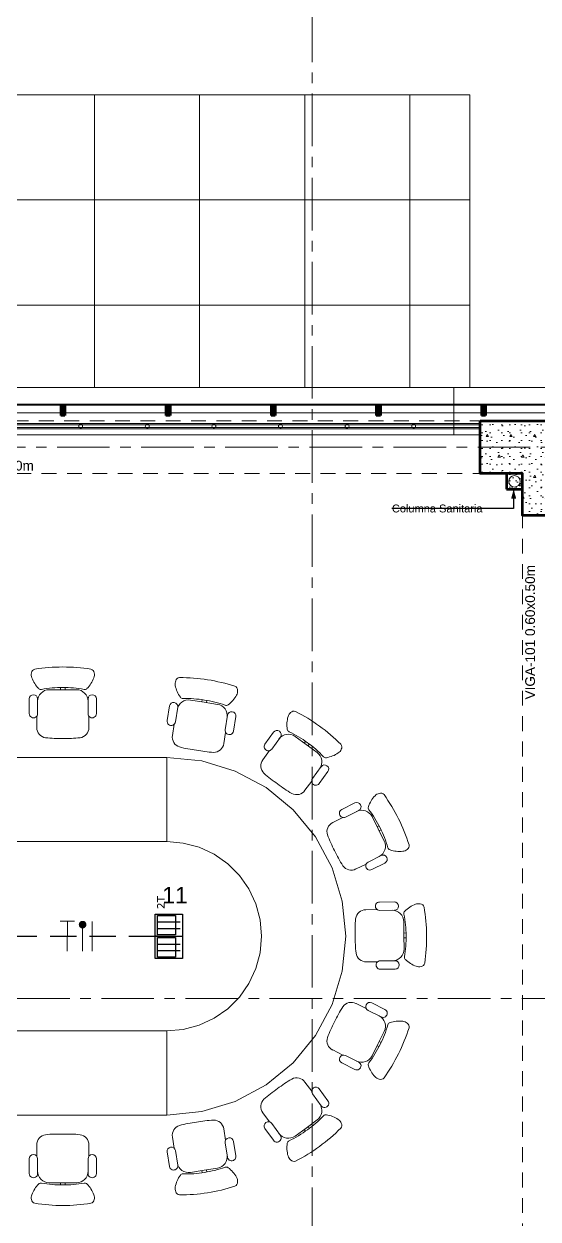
# Model space of a CAD drawing. Header units: inches. Extents: x -19 to 5698, y -728 to 92.
# Drawn here: x 388.33 to 393.22, y 32.31 to 43.67 of the extents above; entities that cross this region are included whole.
import ezdxf

# ---------------------------------------------------------------- set-up
doc = ezdxf.new("R2010")
doc.units = ezdxf.units.IN
doc.header["$MEASUREMENT"] = 0
doc.set_wipeout_variables(frame=1)
for name, pattern in [('HIDDEN', [0.375, 0.25, -0.125]), ('Hidden Line', [0.195611, 0.141111, -0.0545]), ('Punto & Raya', [0.65, 0.5, -0.075, 0, -0.075]), ('RAYITAS', [0.375, 0.25, -0.125]), ('Wipeout_Contour', [1, 0, -1])]:
    doc.linetypes.add(name, pattern=pattern)
doc.layers.get('0').update_dxf_attribs({"color": 61})
for name, color, linetype, lineweight in [('00 conduct tomacorr', 120, 'HIDDEN', 30), ('00 IE LUZ EMERGENCIA', 253, 'Continuous', 0), ('T-TECHO-E', 150, 'Continuous', 20), ('TOMACORRIENTE', 22, 'RAYITAS', 9)]:
    doc.layers.add(name, color=color, linetype=linetype, lineweight=lineweight)
for name, color, linetype in [('02 _ ARQ _ ALB _ Ejes Generales', 251, 'Continuous'), ('02 _ ARQ _ ALB _ Mobiliario', 7, 'Continuous'), ('02 _ ARQ _ ZON _ Espacio.3D', 7, 'Continuous'), ('08 _ STR _ EXT _ 06 Columnas', 7, 'Continuous'), ('08 _ STR _ EXT _ 07 Losa Aligerada', 7, 'Continuous'), ('08 _ STR _ EXT _ 08 Placas Inclinadas', 7, 'Continuous'), ('08 _ STR _ EXT _ 09 Vigas', 251, 'Continuous'), ('Acabado - Muros', 7, 'Continuous'), ('Dibujo 2D - General', 7, 'Continuous'), ('Estructura - Carga', 7, 'Continuous'), ('Interior - Escaleras & Barandillas', 7, 'Continuous'), ('Marcador - Secciones', 7, 'Continuous'), ('MEP - HVAC', 7, 'Continuous'), ('Notas - Etiquetas', 7, 'Continuous')]:
    doc.layers.add(name, color=color, linetype=linetype)
doc.styles.add('Annotative', font='arial.ttf')
doc.styles.add('Estilo_Generado_4', font='swisse.ttf')
doc.dimstyles.new('Estilo_Generado__8', dxfattribs={"dimtxt": 0.18, "dimasz": 0.0912, "dimexe": 0.18, "dimexo": 0.0625, "dimgap": 0, "dimtad": 0, "dimtih": 1, "dimtoh": 1, "dimdec": 4, "dimzin": 0, "dimdsep": 46, "dimcen": 0.09, "dimadec": 0, "dimazin": 0, "dimtfac": 1, "dimtdec": 4, "dimtmove": 0, "dimatfit": 3, "dimldrblk": 'ARROWHEAD_5', "dimfxl": 1, "dimtolj": 1, "dimtzin": 0, "dimarcsym": 0})

# ---------------------------------------------------------------- blocks, each defined once
blk = doc.blocks.new('ARROWHEAD_5')
at = {"linetype": 'Continuous', "lineweight": 0}
blk.add_hatch(color=0, dxfattribs=at).paths.add_polyline_path([(-1, 0.2679), (0, 0), (-1, -0.2679)])
at = {"color": 0, "linetype": 'Continuous', "lineweight": 0}
blk.add_line((0, 0), (-1, 0), dxfattribs=at)
blk = doc.blocks.new('CAJA POP UP 6 MODULOS')
at = {"layer": '00 conduct tomacorr', "linetype": 'Continuous'}
for p, q in [((-0.095, -0.165), (-0.095, -0.0151)), ((-0.052, -0.165), (-0.052, -0.0151)), ((0.052, -0.165), (0.052, -0.0151)), ((0.095, -0.165), (0.095, -0.0151)), ((0, -0.165), (0, -0.18))]:
    blk.add_line(p, q, dxfattribs=at)
for points in [[(-0.147, 0), (0.147, 0), (0.147, -0.18), (-0.147, -0.18)], [(0, 0), (0.147, 0), (0.147, -0.18), (0, -0.18)]]:
    blk.add_lwpolyline(points, close=True, dxfattribs=at)
for points in [[(-0.138, -0.045), (-0.009, -0.045), (-0.009, -0.165), (-0.138, -0.165), (-0.138, -0.045)], [(0.009, -0.045), (0.138, -0.045), (0.138, -0.165), (0.009, -0.165), (0.009, -0.045)]]:
    blk.add_lwpolyline(points, dxfattribs=at)
at = {"color": 1, "insert": (-0.1807, -0.168), "char_height": 0.05, "attachment_point": 1, "rotation": 180}
blk.add_mtext_dynamic_manual_height_columns('{\\fVerdana|b0|i0|c0|p34;2T}', width=0.000481, gutter_width=0.1561, heights=[0], dxfattribs=at)
blk = doc.blocks.new('a')
at = {"layer": 'TOMACORRIENTE', "ltscale": 0.05}
h = blk.add_hatch(color=4, dxfattribs=at)
edge = h.paths.add_edge_path()
edge.add_arc((0, 0.0752), 0.0211, 0, 360)
at = {"layer": 'TOMACORRIENTE', "color": 4}
for p, q in [((-0.1455, 0.0963), (-0.0515, 0.0963)), ((-0.0985, 0.0963), (-0.0985, -0.0966)), ((0, 0.0963), (0, -0.0963)), ((0.0623, -0.0963), (0.0623, 0.0963))]:
    blk.add_line(p, q, dxfattribs=at)
blk.add_circle((0, 0.0752), 0.0211, dxfattribs=at)
blk = doc.blocks.new('CABLE 3FACE')
at = {"layer": 'T-TECHO-E', "rotation": 59.94170052614085}
blk.add_blockref('a', (0, 0), dxfattribs=at)

msp = doc.modelspace()

# ---------------------------------------------------------------- hatches: boundary and pattern name
at = {"layer": 'Estructura - Carga', "linetype": 'Continuous', "lineweight": 13}
h = msp.add_hatch(dxfattribs=at)
h.set_pattern_fill('HORMIGÓN_ARMADO_0002', color=251, style=0, pattern_type=2)
h.set_pattern_definition([(0, (370.00008, 2e-08), (0, 0.3117692), [0.03, -0.15]), (0, (370.09008, 0.1559), (0, 0.3117692), [0.03, -0.15]), (60, (370.00008, 2e-08), (-0.27, 0.1558846), [0.03, -0.15]), (60, (370.18008, 2e-08), (-0.27, 0.1558846), [0.03, -0.15]), (120, (370.03008, 2e-08), (0.27, 0.1558846), [0.03, -0.15]), (120, (370.21008, 2e-08), (0.27, 0.1558846), [0.03, -0.15]), (0, (370.000076, 0.03), (0, 0.06), [0, -0.06, 0, -0.09]), (45, (370.030076, 0.03), (-0.04242641, 0.04242641), [0, -0.045, 0, -0.075])])
h.paths.add_polyline_path([(392.9201, 39.25), (393.0701, 39.25), (393.0701, 39.4), (392.9201, 39.4)])

# ---------------------------------------------------------------- linework, layer by layer
at = {"layer": '02 _ ARQ _ ALB _ Ejes Generales', "color": 251, "linetype": 'Punto & Raya', "lineweight": 13, "true_color": 0x636466}
msp.add_line((375.8455, 39.65), (424.5701, 39.65), dxfattribs=at)
at = {"layer": '02 _ ARQ _ ALB _ Mobiliario', "color": 175, "linetype": 'Continuous', "lineweight": 13}
for p, q in [((388.5699, 37.3438), (388.7003, 37.3438)), ((388.6777, 37.3438), (388.678, 37.3643)), ((388.8307, 37.3438), (388.7003, 37.3438)), ((388.723, 37.3438), (388.7226, 37.3643)), ((388.381, 37.1165), (388.381, 37.2567)), ((388.4608, 37.1165), (388.4608, 37.2569)), ((388.9398, 37.1165), (388.9398, 37.2569)), ((389.0197, 37.1165), (389.0197, 37.2567)), ((389.6922, 37.0507), (389.7142, 37.1891)), ((389.7711, 37.0382), (389.7931, 37.1769)), ((389.9144, 37.2456), (390.0432, 37.2252)), ((390.0208, 37.2288), (390.0244, 37.2489)), ((390.172, 37.2048), (390.0432, 37.2252)), ((390.0656, 37.2217), (390.0684, 37.242)), ((388.4532, 36.985), (388.4526, 37.0922)), ((388.9475, 36.985), (388.948, 37.0922)), ((390.2442, 36.9633), (390.2662, 37.1019)), ((390.3231, 36.9508), (390.345, 37.0892)), ((389.743, 36.9095), (389.7592, 37.0155)), ((390.2312, 36.8322), (390.2485, 36.938)), ((390.6219, 36.8269), (390.7043, 36.9403)), ((390.6866, 36.78), (390.769, 36.8936)), ((390.9084, 36.8998), (391.0139, 36.8233)), ((390.9956, 36.8366), (391.0079, 36.8529)), ((391.0322, 36.81), (391.044, 36.8268)), ((391.6406, 36.1375), (391.6989, 36.0208)), ((391.6888, 36.0411), (391.7073, 36.0499)), ((391.7571, 35.9042), (391.6989, 36.0208)), ((391.709, 36.0006), (391.7272, 36.0101)), ((391.4883, 35.6394), (391.5845, 35.6868)), ((391.6026, 35.705), (391.7282, 35.7677)), ((391.6382, 35.6336), (391.7636, 35.6962)), ((391.5819, 35.2512), (391.6891, 35.253)), ((391.7126, 35.3249), (391.8528, 35.3265)), ((391.7135, 35.2451), (391.8539, 35.2467)), ((391.942, 35.1385), (391.9435, 35.0082)), ((391.9432, 35.0308), (391.9637, 35.0307)), ((391.945, 34.8778), (391.9435, 35.0082)), ((391.9438, 34.9855), (391.9642, 34.9862)), ((391.5875, 34.757), (391.6947, 34.7576)), ((391.719, 34.7661), (391.8593, 34.7677)), ((391.7199, 34.6863), (391.86, 34.6879)), ((391.4883, 34.3606), (391.5845, 34.3132)), ((391.6382, 34.3664), (391.7636, 34.3038)), ((391.6026, 34.295), (391.7282, 34.2323)), ((391.7571, 34.0958), (391.6989, 33.9792)), ((391.6406, 33.8625), (391.6989, 33.9792)), ((391.709, 33.9994), (391.7272, 33.9899)), ((391.6888, 33.9589), (391.7073, 33.9501)), ((390.6866, 33.22), (390.769, 33.1064)), ((391.0322, 33.19), (391.044, 33.1732)), ((389.743, 33.0905), (389.7592, 32.9845)), ((390.2312, 33.1678), (390.2485, 33.062)), ((390.6219, 33.1731), (390.7043, 33.0597)), ((390.9084, 33.1002), (391.0139, 33.1767)), ((390.9956, 33.1634), (391.0079, 33.1471)), ((388.4532, 33.015), (388.4526, 32.9078)), ((388.9475, 33.015), (388.948, 32.9078)), ((389.7711, 32.9618), (389.7931, 32.8231)), ((390.2442, 33.0367), (390.2662, 32.8981)), ((390.3231, 33.0492), (390.345, 32.9108)), ((388.381, 32.8835), (388.381, 32.7433)), ((388.4608, 32.8835), (388.4608, 32.7431)), ((388.9398, 32.8835), (388.9398, 32.7431)), ((389.0197, 32.8835), (389.0197, 32.7433)), ((389.6922, 32.9493), (389.7142, 32.8109)), ((389.9144, 32.7544), (390.0432, 32.7748)), ((390.0208, 32.7712), (390.0244, 32.7511)), ((390.172, 32.7952), (390.0432, 32.7748)), ((390.0656, 32.7783), (390.0684, 32.758)), ((388.5699, 32.6562), (388.7003, 32.6562)), ((388.6777, 32.6562), (388.678, 32.6357)), ((388.8307, 32.6562), (388.7003, 32.6562)), ((388.723, 32.6562), (388.7226, 32.6357))]:
    msp.add_line(p, q, dxfattribs=at)
for centre, major_axis, start_param, end_param in [((388.4745, 37.4847), (0, 0.0744), 1.3161986, 1.9423146), ((388.4442, 37.4984), (0, 0.0419), 0.2425793, 1.4498661), ((388.6999, 35.8466), (0, 1.7134), 6.2829563, 6.4393985), ((388.7007, 35.8466), (0, 1.7134), 6.1269721, 6.2834143), ((388.9564, 37.4984), (0, 0.0419), 4.8333192, 6.040606), ((388.9261, 37.4847), (0, 0.0744), 4.3408707, 4.9669867), ((388.6752, 37.5583), (0, 0.2887), 1.9265728, 2.3510511), ((388.7254, 37.5583), (0, 0.2887), 3.9321342, 4.3566125), ((389.8422, 37.3997), (0.0116, 0.0735), 1.3161986, 1.9423146), ((389.8145, 37.4179), (0.0066, 0.0414), 0.2425793, 1.4498661), ((389.8086, 35.7465), (0.268, 1.6923), 6.2829563, 6.4393985), ((389.8094, 35.7464), (0.268, 1.6923), 6.1269721, 6.2834143), ((388.4209, 37.2567), (0, 0.04), 4.712389, 7.8539816), ((388.5699, 37.2343), (0, 0.1095), 0, 1.5707963), ((388.4913, 37.3749), (0, 0.0287), 2.3325995, 3.3804736), ((388.6944, 36.2427), (0, 1.1218), 6.2779246, 6.4596826), ((388.7062, 36.2427), (0, 1.1218), 6.106688, 6.288446), ((388.8307, 37.2343), (0, 0.1095), 4.712389, 6.2831853), ((388.9093, 37.3749), (0, 0.0287), 2.9027117, 3.9505858), ((388.9798, 37.2567), (0, 0.04), 4.712389, 7.8539816), ((390.052, 37.441), (0.0452, 0.2852), 1.9265728, 2.3510511), ((390.1015, 37.4331), (0.0452, 0.2852), 3.9321342, 4.3566125), ((390.3203, 37.3378), (0.0066, 0.0414), 4.8333192, 6.040606), ((390.2883, 37.3291), (0.0116, 0.0735), 4.3408707, 4.9669867), ((389.7536, 37.1829), (0.0063, 0.0396), 4.712389, 7.8539816), ((389.8973, 37.1375), (0.0171, 0.1081), 0, 1.5707963), ((389.8417, 37.2887), (0.0045, 0.0283), 2.3325995, 3.3804736), ((389.8652, 36.1386), (0.1755, 1.108), 6.2779246, 6.4596826), ((389.8768, 36.1368), (0.1755, 1.108), 6.106688, 6.288446), ((390.1548, 37.0967), (0.0171, 0.1081), 4.712389, 6.2831853), ((390.2545, 37.2233), (0.0045, 0.0283), 2.9027117, 3.9505858), ((388.4209, 37.1165), (0, 0.04), 1.5707963, 4.712389), ((388.9798, 37.1165), (0, 0.04), 1.5707963, 4.712389), ((389.7317, 37.0445), (0.0063, 0.0396), 1.5707963, 4.712389), ((390.3056, 37.0955), (0.0063, 0.0396), 4.712389, 7.8539816), ((391.1195, 37.0116), (0.1696, 0.2337), 1.9265728, 2.3510511), ((390.9139, 37.0699), (0.0437, 0.0602), 1.3161986, 1.9423146), ((390.8974, 37.0988), (0.0246, 0.0339), 0.2425793, 1.4498661), ((390.1343, 35.6117), (1.0062, 1.3868), 6.2829563, 6.4393985), ((388.5498, 36.9829), (0, 0.097), 1.5493641, 3.0070565), ((388.8508, 36.9829), (0, 0.097), 3.2761288, 4.7338212), ((390.2837, 36.957), (0.0063, 0.0396), 1.5707963, 4.712389), ((390.7366, 36.9169), (0.0235, 0.0324), 4.712389, 7.8539816), ((390.863, 36.9712), (0.0168, 0.0232), 2.3325995, 3.3804736), ((390.3625, 35.9355), (0.6588, 0.908), 6.2779246, 6.4596826), ((390.135, 35.6112), (1.0062, 1.3868), 6.1269721, 6.2834143), ((388.6596, 38.0968), (0, 1.2162), 3.0401832, 3.1751824), ((388.741, 38.0968), (0, 1.2162), 3.1080029, 3.2430021), ((389.8381, 36.8923), (0.0152, 0.0958), 1.5493641, 3.0070565), ((390.6543, 36.8034), (0.0235, 0.0324), 1.5707963, 4.712389), ((390.8441, 36.8112), (0.0643, 0.0886), 0, 1.5707963), ((391.3119, 36.798), (0.0246, 0.0339), 4.8333192, 6.040606), ((390.1208, 37.9753), (0.1903, 1.2013), 3.0401832, 3.1751824), ((391.7228, 36.319), (0.0375, 0.0187), 0.2425793, 1.4498661), ((391.4961, 36.2319), (0.0358, 0.0179), 4.712389, 7.8539816), ((391.8795, 36.1391), (0.2583, 0.129), 1.9265728, 2.3510511), ((391.7241, 36.2858), (0.0665, 0.0332), 1.3161986, 1.9423146), ((390.3592, 35.3523), (1.5329, 0.7654), 6.2829563, 6.4393985), ((391.5427, 36.0886), (0.098, 0.0489), 0, 1.5707963), ((391.6334, 36.2217), (0.0256, 0.0128), 2.3325995, 3.3804736), ((390.7112, 35.5342), (1.0036, 0.5012), 6.2779246, 6.4596826), ((390.7164, 35.5237), (1.0036, 0.5012), 6.106688, 6.288446), ((390.3596, 35.3516), (1.5329, 0.7654), 6.1269721, 6.2834143), ((391.6592, 35.8553), (0.098, 0.0489), 4.712389, 6.2831853), ((391.8201, 35.8478), (0.0256, 0.0128), 2.9027117, 3.9505858), ((391.902, 36.0942), (0.2583, 0.129), 3.9321342, 4.3566125), ((391.9258, 35.8817), (0.0665, 0.0332), 4.3408707, 4.9669867), ((391.9516, 35.8608), (0.0375, 0.0187), 4.8333192, 6.040606), ((391.6204, 35.6693), (0.0358, 0.0179), 1.5707963, 4.712389), ((391.7458, 35.7319), (0.0358, 0.0179), 4.712389, 7.8539816), ((391.5809, 35.1546), (0.097, 0.0011), 1.5493641, 3.0070565), ((391.7131, 35.285), (0.04, 0.0005), 1.5707963, 4.712389), ((391.8325, 35.1373), (0.1095, 0.0012), 0, 1.5707963), ((391.8532, 35.2866), (0.04, 0.0005), 4.712389, 7.8539816), ((391.9723, 35.2175), (0.0287, 0.0003), 2.3325995, 3.3804736), ((392.1577, 35.0357), (0.2887, 0.0033), 1.9265728, 2.3510511), ((392.0818, 35.2356), (0.0744, 0.0008), 1.3161986, 1.9423146), ((392.0952, 35.266), (0.0419, 0.0005), 0.2425793, 1.4498661), ((390.4464, 34.9916), (1.7132, 0.0194), 6.2829563, 6.4393985), ((392.696, 35.0574), (1.2161, 0.0138), 3.0401832, 3.1751824), ((390.8425, 35.0016), (1.1217, 0.0127), 6.2779246, 6.4596826), ((392.6969, 34.976), (1.2161, 0.0138), 3.1080029, 3.2430021), ((390.8426, 34.9898), (1.1217, 0.0127), 6.106688, 6.288446), ((390.4464, 34.9908), (1.7132, 0.0194), 6.1269721, 6.2834143), ((391.5843, 34.8536), (0.097, 0.0011), 3.2761288, 4.7338212), ((391.8355, 34.8766), (0.1095, 0.0012), 4.712389, 6.2831853), ((391.977, 34.7996), (0.0287, 0.0003), 2.9027117, 3.9505858), ((392.1582, 34.9855), (0.2887, 0.0033), 3.9321342, 4.3566125), ((391.7194, 34.7262), (0.04, 0.0005), 1.5707963, 4.712389), ((391.8596, 34.7278), (0.04, 0.0005), 4.712389, 7.8539816), ((392.087, 34.784), (0.0744, 0.0008), 4.3408707, 4.9669867), ((392.101, 34.7539), (0.0419, 0.0005), 4.8333192, 6.040606), ((391.6204, 34.3307), (-0.0358, 0.0179), 4.712389, 7.8539816), ((391.6592, 34.1447), (-0.098, 0.0489), 3.1415927, 4.712389), ((391.7458, 34.2681), (-0.0358, 0.0179), 1.5707963, 4.712389), ((390.7164, 34.4763), (-1.0036, 0.5012), 3.136332, 3.31809), ((391.8201, 34.1522), (-0.0256, 0.0128), 5.4741922, 6.5220663), ((391.902, 33.9058), (-0.2583, 0.129), 5.0681655, 5.4926438), ((390.3596, 34.6484), (-1.5329, 0.7654), 3.1413636, 3.2978059), ((391.9258, 34.1183), (-0.0665, 0.0332), 4.4577912, 5.0839072), ((391.9516, 34.1392), (-0.0375, 0.0187), 3.384172, 4.5914587), ((390.7112, 34.4658), (-1.0036, 0.5012), 2.9650953, 3.1468533), ((390.3592, 34.6477), (-1.5329, 0.7654), 2.9853794, 3.1418217), ((391.4961, 33.7681), (-0.0358, 0.0179), 1.5707963, 4.712389), ((391.5427, 33.9114), (-0.098, 0.0489), 1.5707963, 3.1415927), ((391.6334, 33.7783), (-0.0256, 0.0128), 6.0443043, 7.0921785), ((391.8795, 33.8609), (-0.2583, 0.129), 0.7905416, 1.2150199), ((391.7241, 33.7142), (-0.0665, 0.0332), 1.1992781, 1.8253941), ((391.7228, 33.681), (-0.0375, 0.0187), 1.6917266, 2.8990133), ((389.8381, 33.1077), (-0.0152, 0.0958), 0.1345361, 1.5922286), ((390.1208, 32.0247), (-0.1903, 1.2013), 6.2495955, 6.3845948), ((390.6543, 33.1966), (-0.0235, 0.0324), 4.712389, 7.8539816), ((391.3119, 33.202), (-0.0246, 0.0339), 3.384172, 4.5914587), ((388.5498, 33.0171), (0, 0.097), 0.1345361, 1.5922286), ((388.6596, 31.9032), (0, 1.2162), 6.2495955, 6.3845948), ((388.741, 31.9032), (0, 1.2162), 6.1817758, 6.3167751), ((388.8508, 33.0171), (0, 0.097), 4.6909567, 6.1486492), ((390.2837, 33.043), (-0.0063, 0.0396), 4.712389, 7.8539816), ((390.7366, 33.0831), (-0.0235, 0.0324), 1.5707963, 4.712389), ((390.8441, 33.1888), (-0.0643, 0.0886), 1.5707963, 3.1415927), ((390.3625, 34.0645), (-0.6588, 0.908), 2.9650953, 3.1468533), ((390.135, 34.3888), (-1.0062, 1.3868), 3.1413636, 3.2978059), ((389.7317, 32.9555), (-0.0063, 0.0396), 4.712389, 7.8539816), ((391.1195, 32.9884), (-0.1696, 0.2337), 0.7905416, 1.2150199), ((390.863, 33.0288), (-0.0168, 0.0232), 6.0443043, 7.0921785), ((390.1343, 34.3883), (-1.0062, 1.3868), 2.9853794, 3.1418217), ((388.4209, 32.8835), (0, 0.04), 4.712389, 7.8539816), ((388.9798, 32.8835), (0, 0.04), 4.712389, 7.8539816), ((389.8973, 32.8625), (-0.0171, 0.1081), 1.5707963, 3.1415927), ((390.1548, 32.9033), (-0.0171, 0.1081), 3.1415927, 4.712389), ((390.3056, 32.9045), (-0.0063, 0.0396), 1.5707963, 4.712389), ((390.9139, 32.9301), (-0.0437, 0.0602), 1.1992781, 1.8253941), ((390.8974, 32.9012), (-0.0246, 0.0339), 1.6917266, 2.8990133), ((388.4209, 32.7433), (0, 0.04), 1.5707963, 4.712389), ((388.5699, 32.7657), (0, 0.1095), 1.5707963, 3.1415927), ((388.8307, 32.7657), (0, 0.1095), 3.1415927, 4.712389), ((388.9798, 32.7433), (0, 0.04), 1.5707963, 4.712389), ((389.7536, 32.8171), (-0.0063, 0.0396), 1.5707963, 4.712389), ((390.052, 32.559), (-0.0452, 0.2852), 0.7905416, 1.2150199), ((389.8417, 32.7113), (-0.0045, 0.0283), 6.0443043, 7.0921785), ((389.8652, 33.8614), (-0.1755, 1.108), 2.9650953, 3.1468533), ((389.8768, 33.8632), (-0.1755, 1.108), 3.136332, 3.31809), ((390.2545, 32.7767), (-0.0045, 0.0283), 5.4741922, 6.5220663), ((390.1015, 32.5669), (-0.0452, 0.2852), 5.0681655, 5.4926438), ((388.6752, 32.4417), (0, 0.2887), 0.7905416, 1.2150199), ((388.4913, 32.6251), (0, 0.0287), 6.0443043, 7.0921785), ((388.6944, 33.7573), (0, 1.1218), 2.9650953, 3.1468533), ((388.7062, 33.7573), (0, 1.1218), 3.136332, 3.31809), ((388.9093, 32.6251), (0, 0.0287), 5.4741922, 6.5220663), ((388.7254, 32.4417), (0, 0.2887), 5.0681655, 5.4926438), ((389.8422, 32.6003), (-0.0116, 0.0735), 1.1992781, 1.8253941), ((389.8094, 34.2536), (-0.268, 1.6923), 3.1413636, 3.2978059), ((390.3203, 32.6622), (-0.0066, 0.0414), 3.384172, 4.5914587), ((390.2883, 32.6709), (-0.0116, 0.0735), 4.4577912, 5.0839072), ((388.4745, 32.5153), (0, 0.0744), 1.1992781, 1.8253941), ((388.9261, 32.5153), (0, 0.0744), 4.4577912, 5.0839072), ((389.8145, 32.5821), (-0.0066, 0.0414), 1.6917266, 2.8990133), ((389.8086, 34.2535), (-0.268, 1.6923), 2.9853794, 3.1418217), ((388.4442, 32.5016), (0, 0.0419), 1.6917266, 2.8990133), ((388.6999, 34.1534), (0, 1.7134), 2.9853794, 3.1418217), ((388.7007, 34.1534), (0, 1.7134), 3.1413636, 3.2978059), ((388.9564, 32.5016), (0, 0.0419), 3.384172, 4.5914587)]:
    msp.add_ellipse(centre, major_axis=major_axis, ratio=0.9968577, start_param=start_param, end_param=end_param, dxfattribs=at)
at = {"layer": '02 _ ARQ _ ZON _ Espacio.3D', "color": 254, "linetype": 'Continuous', "lineweight": 0, "flags": 128}
msp.add_lwpolyline([(393.5201, 39), (393.0701, 39), (393.0701, 39.4), (392.6701, 39.4), (392.6701, 39.7678), (386.97, 39.7678), (386.97, 39.4), (386.5701, 39.4), (386.57, 39), (386.07, 39), (386.07, 39.9), (381.2701, 39.9), (381.2701, 39.4), (379.57, 39.4), (379.5701, 37.7), (379.22, 37.7), (379.2201, 33.67), (378.3701, 33.67), (378.3701, 29.7)], dxfattribs=at)
at = {"layer": '08 _ STR _ EXT _ 09 Vigas', "color": 251, "linetype": 'Hidden Line', "lineweight": 13, "true_color": 0x636466}
for p in [(386.5701, 39.4), (393.0701, 30.2)]:
    msp.add_line(p, (393.0701, 39.4), dxfattribs=at)
at = {"layer": 'Estructura - Carga', "color": 7, "linetype": 'Continuous', "lineweight": 80, "flags": 128}
msp.add_lwpolyline([(392.9201, 39.25), (393.0701, 39.25), (393.0701, 39.4), (392.9201, 39.4)], close=True, dxfattribs=at)
at = {"layer": 'MEP - HVAC', "color": 7, "linetype": 'Continuous', "lineweight": 13, "flags": 128}
msp.add_lwpolyline([(392.9951, 39.379, 1), (392.9951, 39.271, 1)], format="xyb", close=True, dxfattribs=at)

# ---------------------------------------------------------------- block references
at = {"layer": '00 conduct tomacorr', "xscale": 1.47256122672843, "yscale": 1.47256122672843, "zscale": 1.47256122672843, "rotation": 299.7894777823319}
msp.add_blockref('CABLE 3FACE', (388.8877, 34.9997, 0), dxfattribs=at)

# ---------------------------------------------------------------- texts
at = {"layer": 'Notas - Etiquetas', "color": 171, "linetype": 'Continuous', "lineweight": 13, "insert": (387.1465, 39.4267), "char_height": 0.0925, "attachment_point": 7, "style": 'Estilo_Generado_4'}
msp.add_mtext('\\A1;{\\pql;\\fSwis721 Ex BT|b0|i0|c0|p34;VIGA-101\\fSwis721 Ex BT|b0|i0|c0|p34; \\fSwis721 Ex BT|b0|i0|c0|p34;0.60\\fSwis721 Ex BT|b0|i0|c0|p34;x\\fSwis721 Ex BT|b0|i0|c0|p34;0.50\\fSwis721 Ex BT|b0|i0|c0|p34;m}', dxfattribs=at)
at = {"layer": 'Notas - Etiquetas', "color": 5, "linetype": 'Continuous', "lineweight": 35, "insert": (391.8298, 39.0664), "char_height": 0.075, "attachment_point": 4, "style": 'Estilo_Generado_4'}
msp.add_mtext('\\A1;{\\pql;\\fSwis721 Ex BT|b0|i0|c0|p34;Columna Sanitaria}', dxfattribs=at)
at = {"layer": 'Notas - Etiquetas', "color": 171, "linetype": 'Continuous', "lineweight": 13, "insert": (393.0976, 37.251), "char_height": 0.0925, "attachment_point": 1, "rotation": 90, "style": 'Estilo_Generado_4'}
msp.add_mtext('\\A1;{\\pql;\\fSwis721 Ex BT|b0|i0|c0|p34;VIGA-101\\fSwis721 Ex BT|b0|i0|c0|p34; \\fSwis721 Ex BT|b0|i0|c0|p34;0.60\\fSwis721 Ex BT|b0|i0|c0|p34;x\\fSwis721 Ex BT|b0|i0|c0|p34;0.50\\fSwis721 Ex BT|b0|i0|c0|p34;m}', dxfattribs=at)

# ---------------------------------------------------------------- leaders
at = {"layer": 'Notas - Etiquetas', "color": 144, "linetype": 'Continuous', "lineweight": 13, "annotation_type": 0, "has_hookline": 1, "hookline_direction": 1, "text_width": 1.0171}
msp.add_leader([(392.9876, 39.25), (392.9876, 39.0664), (391.8298, 39.0664)], dimstyle='Estilo_Generado__8', dxfattribs=at)

# ---------------------------------------------------------------- next in the draw order: wipeouts: each hides what was drawn before it
at = {"color": 254, "linetype": 'Wipeout_Contour', "lineweight": 0, "ltscale": 12945.288208}
msp.add_wipeout([(387.0702, 43), (392.5702, 43), (392.5702, 39.9), (387.0702, 39.9)], dxfattribs=at).dxf.layer = 'Dibujo 2D - General'

# ---------------------------------------------------------------- next in the draw order: hatches: boundary and pattern name
at = {"layer": 'Dibujo 2D - General', "linetype": 'Continuous', "lineweight": 13}
h = msp.add_hatch(dxfattribs=at)
h.set_pattern_fill('CEMENTO_PULIDO_Y_BRUÑADO_FA', color=251, style=0, pattern_type=2)
h.set_pattern_definition([(0, (370.0001, 2e-08), (0, 1), []), (90, (370.0001, 2e-08), (-1, 0), [])])
h.paths.add_polyline_path([(387.0702, 43), (392.5702, 43), (392.5702, 39.9), (387.0702, 39.9)])

# ---------------------------------------------------------------- next in the draw order: linework, layer by layer
at = {"layer": '08 _ STR _ EXT _ 07 Losa Aligerada', "color": 7, "linetype": 'Continuous', "lineweight": 18, "flags": 128}
msp.add_lwpolyline([(393.5701, 39.9), (392.5702, 39.9), (392.5702, 43), (387.0702, 43), (387.0702, 39.9), (386.07, 39.9), (386.07, 40.8), (381.1201, 40.8), (381.1201, 40.95), (378.0201, 40.95), (378.0201, 37.85), (379.0701, 37.85), (379.0701, 33.82), (378.17, 33.82), (378.17, 18.5527), (378.17, 6.3), (392.3198, 6.3), (392.3198, 6.2), (397.1712, 6.2)], dxfattribs=at)
at = {"layer": 'Dibujo 2D - General', "color": 251, "linetype": 'Continuous', "lineweight": 13, "flags": 128}
msp.add_lwpolyline([(387.0702, 43), (392.5702, 43), (392.5702, 39.9), (387.0702, 39.9)], close=True, dxfattribs=at)

# ---------------------------------------------------------------- next in the draw order: wipeouts: each hides what was drawn before it
at = {"color": 254, "linetype": 'Wipeout_Contour', "lineweight": 0, "ltscale": 116529.500038}
msp.add_wipeout([(389.6897, 33.2998), (390.0215, 33.3323), (390.3406, 33.4291), (390.6346, 33.5862), (390.8923, 33.7977), (391.1038, 34.0554), (391.2609, 34.3494), (391.3576, 34.6685), (391.3902, 35.0003), (391.3575, 35.3319), (391.2606, 35.6508), (391.1035, 35.9446), (390.892, 36.2022), (390.6343, 36.4135), (390.3403, 36.5705), (390.0214, 36.6672), (389.6897, 36.6997), (389.6897, 35.8997), (389.8461, 35.8861), (389.9977, 35.8456), (390.1399, 35.7793), (390.2685, 35.6894), (390.3795, 35.5784), (390.4696, 35.4499), (390.5359, 35.3077), (390.5766, 35.1561), (390.5902, 34.9997), (390.5766, 34.8434), (390.5359, 34.6918), (390.4696, 34.5496), (390.3795, 34.4211), (390.2685, 34.3101), (390.1399, 34.2202), (389.9977, 34.1539), (389.8461, 34.1134), (389.6897, 34.0998)], dxfattribs=at).dxf.layer = '02 _ ARQ _ ALB _ Mobiliario'
at = {"color": 254, "linetype": 'Wipeout_Contour', "lineweight": 0, "ltscale": 12957.903041}
msp.add_wipeout([(393.5701, 40.216), (392.4201, 40.216), (392.4201, 39.9749), (393.4625, 39.9749)], dxfattribs=at).dxf.layer = '08 _ STR _ EXT _ 08 Placas Inclinadas'

# ---------------------------------------------------------------- next in the draw order: hatches: boundary and pattern name
at = {"layer": 'Acabado - Muros', "linetype": 'Continuous', "lineweight": 9}
msp.add_hatch(color=250, dxfattribs=at).paths.add_polyline_path([(393.6957, 40.06), (392.7057, 40.06), (392.7057, 40.05), (393.6957, 40.05)])

# ---------------------------------------------------------------- next in the draw order: linework, layer by layer
at = {"layer": '00 conduct tomacorr'}
msp.add_line((382.954, 34.9997, 0), (389.6902, 34.9997, 0), dxfattribs=at)
at = {"layer": '02 _ ARQ _ ALB _ Mobiliario', "color": 175, "linetype": 'Continuous', "lineweight": 13}
for p, q in [((391.1194, 36.7467), (391.0139, 36.8233)), ((390.6032, 36.678), (390.6657, 36.7651)), ((391.0743, 36.4987), (391.1568, 36.6123)), ((391.1389, 36.4518), (391.2212, 36.5652)), ((391.0032, 36.3877), (391.0667, 36.4742)), ((391.3529, 36.205), (391.4783, 36.2676)), ((391.3885, 36.1336), (391.5142, 36.1963)), ((391.2675, 36.0816), (391.3631, 36.1301)), ((391.2675, 33.9184), (391.3631, 33.8699)), ((391.3885, 33.8664), (391.5142, 33.8037)), ((391.3529, 33.795), (391.4783, 33.7324)), ((391.0032, 33.6123), (391.0667, 33.5258)), ((391.1389, 33.5482), (391.2212, 33.4348)), ((391.0743, 33.5013), (391.1568, 33.3877)), ((390.6032, 33.322), (390.6657, 33.2349)), ((391.1194, 33.2533), (391.0139, 33.1767))]:
    msp.add_line(p, q, dxfattribs=at)
at = {"layer": '02 _ ARQ _ ALB _ Mobiliario', "color": 175, "linetype": 'Continuous', "lineweight": 13, "flags": 128}
for points in [[(389.6897, 35.8997), (383.0508, 35.8997), (383.0508, 36.6997), (389.6897, 36.6997)], [(389.6897, 34.0998), (383.0508, 34.0998), (383.0508, 33.2998), (389.6897, 33.2998)]]:
    msp.add_lwpolyline(points, close=True, dxfattribs=at)
at = {"layer": '02 _ ARQ _ ALB _ Mobiliario', "color": 53, "linetype": 'Continuous', "lineweight": 13, "flags": 128}
for points in [[(389.6897, 36.6997), (390.0214, 36.6672), (390.3403, 36.5705), (390.6343, 36.4135), (390.892, 36.2022), (391.1035, 35.9446), (391.2606, 35.6508), (391.3575, 35.3319), (391.3902, 35.0003), (391.3576, 34.6685), (391.2609, 34.3494), (391.1038, 34.0554), (390.8923, 33.7977), (390.6346, 33.5862), (390.3406, 33.4291), (390.0215, 33.3323), (389.6897, 33.2998)], [(389.6897, 35.8997), (389.6897, 36.6997)], [(389.6897, 34.0998), (389.8461, 34.1134), (389.9977, 34.1539), (390.1399, 34.2202), (390.2685, 34.3101), (390.3795, 34.4211), (390.4696, 34.5496), (390.5359, 34.6918), (390.5766, 34.8434), (390.5902, 34.9997), (390.5766, 35.1561), (390.5359, 35.3077), (390.4696, 35.4499), (390.3795, 35.5784), (390.2685, 35.6894), (390.1399, 35.7793), (389.9977, 35.8456), (389.8461, 35.8861), (389.6897, 35.8997)], [(389.6897, 33.2998), (389.6897, 34.0998)]]:
    msp.add_lwpolyline(points, dxfattribs=at)
at = {"layer": '02 _ ARQ _ ALB _ Mobiliario', "color": 175, "linetype": 'Continuous', "lineweight": 13}
for centre, major_axis, start_param, end_param in [((390.1354, 36.8452), (0.0152, 0.0958), 3.2761288, 4.7338212), ((390.3721, 35.9286), (0.6588, 0.908), 6.106688, 6.288446), ((390.2012, 37.9626), (0.1903, 1.2013), 3.1080029, 3.2430021), ((391.0551, 36.6581), (0.0643, 0.0886), 4.712389, 6.2831853), ((391.2013, 36.7257), (0.0168, 0.0232), 2.9027117, 3.9505858), ((391.1602, 36.9821), (0.1696, 0.2337), 3.9321342, 4.3566125), ((391.2794, 36.8047), (0.0437, 0.0602), 4.3408707, 4.9669867), ((390.6802, 36.6195), (0.0569, 0.0785), 1.5493641, 3.0070565), ((391.1889, 36.5887), (0.0235, 0.0324), 4.712389, 7.8539816), ((391.4231, 37.4566), (0.7142, 0.9844), 3.0401832, 3.1751824), ((391.1066, 36.4752), (0.0235, 0.0324), 1.5707963, 4.712389), ((391.4891, 37.4088), (0.7142, 0.9844), 3.1080029, 3.2430021), ((390.9238, 36.4428), (0.0569, 0.0785), 3.2761288, 4.7338212), ((391.3707, 36.1693), (0.0358, 0.0179), 1.5707963, 4.712389), ((391.3088, 35.9942), (0.0868, 0.0433), 1.5493641, 3.0070565), ((392.3544, 36.3937), (1.0881, 0.5434), 3.0401832, 3.1751824), ((392.3907, 36.3208), (1.0881, 0.5434), 3.1080029, 3.2430021), ((391.4432, 35.725), (0.0868, 0.0433), 3.2761288, 4.7338212), ((392.3907, 33.6792), (-1.0881, 0.5434), 6.1817758, 6.3167751), ((391.4432, 34.275), (-0.0868, 0.0433), 4.6909567, 6.1486492), ((392.3544, 33.6063), (-1.0881, 0.5434), 6.2495955, 6.3845948), ((391.3088, 34.0058), (-0.0868, 0.0433), 0.1345361, 1.5922286), ((391.3707, 33.8307), (-0.0358, 0.0179), 4.712389, 7.8539816), ((391.4891, 32.5912), (-0.7142, 0.9844), 6.1817758, 6.3167751), ((390.9238, 33.5572), (-0.0569, 0.0785), 4.6909567, 6.1486492), ((391.4231, 32.5434), (-0.7142, 0.9844), 6.2495955, 6.3845948), ((391.1066, 33.5248), (-0.0235, 0.0324), 4.712389, 7.8539816), ((390.6802, 33.3805), (-0.0569, 0.0785), 0.1345361, 1.5922286), ((391.1889, 33.4113), (-0.0235, 0.0324), 1.5707963, 4.712389), ((391.0551, 33.3419), (-0.0643, 0.0886), 3.1415927, 4.712389), ((391.2013, 33.2743), (-0.0168, 0.0232), 5.4741922, 6.5220663), ((391.1602, 33.0179), (-0.1696, 0.2337), 5.0681655, 5.4926438), ((390.2012, 32.0374), (-0.1903, 1.2013), 6.1817758, 6.3167751), ((390.1354, 33.1548), (-0.0152, 0.0958), 4.6909567, 6.1486492), ((390.3721, 34.0714), (-0.6588, 0.908), 3.136332, 3.31809), ((391.2794, 33.1953), (-0.0437, 0.0602), 4.4577912, 5.0839072)]:
    msp.add_ellipse(centre, major_axis=major_axis, ratio=0.9968577, start_param=start_param, end_param=end_param, dxfattribs=at)
at = {"layer": '08 _ STR _ EXT _ 08 Placas Inclinadas', "color": 7, "linetype": 'Continuous', "lineweight": 13, "flags": 128}
msp.add_lwpolyline([(393.5701, 40.216), (392.4201, 40.216)], dxfattribs=at)
at = {"layer": 'Acabado - Muros', "color": 7, "linetype": 'Continuous', "lineweight": 60}
msp.add_line((392.7207, 40.05), (392.6807, 40.05), dxfattribs=at)
at = {"layer": 'Acabado - Muros', "color": 7, "linetype": 'Continuous', "lineweight": 13, "flags": 128}
msp.add_lwpolyline([(393.6957, 40.06), (393.6957, 40.05), (392.7057, 40.05), (392.7057, 40.06)], close=True, dxfattribs=at)
at = {"layer": 'Marcador - Secciones', "color": 251, "linetype": 'Punto & Raya', "lineweight": 13, "true_color": 0x636466}
msp.add_line((374.6667, 34.4067), (425.9403, 34.4067), dxfattribs=at)

# ---------------------------------------------------------------- next in the draw order: block references
at = {"layer": '00 conduct tomacorr', "xscale": 1.432830642179531, "yscale": 1.432830642179531, "zscale": 1.432830642179531, "rotation": 269.9999999999999}
msp.add_blockref('CAJA POP UP 6 MODULOS', (389.8377, 34.9997, 0), dxfattribs=at)

# ---------------------------------------------------------------- next in the draw order: texts
at = {"layer": '00 IE LUZ EMERGENCIA', "style": 'Annotative'}
msp.add_attdef('11', (389.6456, 35.3129, 0), '', height=0.1562, dxfattribs=at)

# ---------------------------------------------------------------- next in the draw order: wipeouts: each hides what was drawn before it
at = {"color": 254, "linetype": 'Wipeout_Contour', "lineweight": 0, "ltscale": 19436.516859}
msp.add_wipeout([(392.4201, 39.7678), (392.6701, 39.7678), (392.6701, 39.9), (393.429, 39.9), (393.4625, 39.9749), (392.4201, 39.9749)], dxfattribs=at).dxf.layer = '08 _ STR _ EXT _ 08 Placas Inclinadas'

# ---------------------------------------------------------------- next in the draw order: hatches: boundary and pattern name
at = {"layer": '08 _ STR _ EXT _ 06 Columnas', "linetype": 'Continuous', "lineweight": 9}
h = msp.add_hatch(dxfattribs=at)
h.set_pattern_fill('HORMIGÓN_EN_MASA_0002', style=0, pattern_type=2)
h.set_pattern_definition([(0, (370.00008, 2e-08), (0, 0.3897114), [0.024375, -0.200625]), (0, (370.11258, 0.19486), (0, 0.3897114), [0.024375, -0.200625]), (60, (370.00008, 2e-08), (-0.3375, 0.1948557), [0.024375, -0.200625]), (60, (370.22508, 2e-08), (-0.3375, 0.1948557), [0.024375, -0.200625]), (120, (370.02445, 2e-08), (0.3375, 0.1948557), [0.024375, -0.200625]), (120, (370.24945, 2e-08), (0.3375, 0.1948557), [0.024375, -0.200625]), (0, (370.000076, 0.0375), (0, 0.075), [0, -0.075, 0, -0.1125]), (45, (370.037576, 0.0375), (-0.05303301, 0.05303301), [0, -0.05625, 0, -0.09375])])
h.paths.add_polyline_path([(392.6701, 39.9), (392.6701, 39.4), (393.0701, 39.4), (393.0701, 39), (393.5701, 39), (393.5701, 39.9)])
at = {"layer": 'Acabado - Muros', "linetype": 'Continuous', "lineweight": 0}
msp.add_hatch(color=254, dxfattribs=at).paths.add_polyline_path([(392.7207, 39.95), (392.7207, 40.05), (392.6807, 40.05), (392.6807, 39.95)])

# ---------------------------------------------------------------- next in the draw order: linework, layer by layer
at = {"layer": '08 _ STR _ EXT _ 06 Columnas', "color": 7, "linetype": 'Continuous', "lineweight": 80, "flags": 128}
msp.add_lwpolyline([(392.6701, 39.9), (393.5701, 39.9), (393.5701, 39), (393.0701, 39), (393.0701, 39.4), (392.6701, 39.4)], close=True, dxfattribs=at)
at = {"layer": '08 _ STR _ EXT _ 08 Placas Inclinadas', "color": 7, "linetype": 'Continuous', "lineweight": 13}
msp.add_line((393.4625, 39.9749), (392.4201, 39.9749), dxfattribs=at)
at = {"layer": '08 _ STR _ EXT _ 08 Placas Inclinadas', "color": 7, "linetype": 'Continuous', "lineweight": 13, "flags": 128}
for points in [[(392.4201, 40.216), (392.4201, 39.9749)], [(392.4201, 39.9749), (392.4201, 39.7678)], [(392.4201, 39.7678), (392.6701, 39.7678)]]:
    msp.add_lwpolyline(points, dxfattribs=at)
at = {"layer": '08 _ STR _ EXT _ 09 Vigas', "color": 251, "linetype": 'Hidden Line', "lineweight": 13, "true_color": 0x636466}
msp.add_line((393.5701, 39.9), (393.0701, 39.9), dxfattribs=at)
at = {"layer": 'Acabado - Muros', "color": 7, "linetype": 'Continuous', "lineweight": 60}
for p, q in [((392.6807, 40.05), (392.6807, 39.95)), ((392.7207, 40.05), (392.7207, 39.95)), ((392.7207, 39.95), (392.6807, 39.95))]:
    msp.add_line(p, q, dxfattribs=at)

# ---------------------------------------------------------------- next in the draw order: wipeouts: each hides what was drawn before it
at = {"color": 254, "linetype": 'Wipeout_Contour', "lineweight": 0, "ltscale": 12945.218048}
msp.add_wipeout([(392.4201, 40.216), (387.2201, 40.216), (387.2201, 39.9749), (392.4201, 39.9749)], dxfattribs=at).dxf.layer = '08 _ STR _ EXT _ 08 Placas Inclinadas'

# ---------------------------------------------------------------- next in the draw order: hatches: boundary and pattern name
at = {"layer": 'Acabado - Muros', "linetype": 'Continuous', "lineweight": 9}
for points in [[(388.6957, 40.06), (387.7057, 40.06), (387.7057, 40.05), (388.6957, 40.05)], [(389.6957, 40.06), (388.7057, 40.06), (388.7057, 40.05), (389.6957, 40.05)], [(390.6957, 40.06), (389.7057, 40.06), (389.7057, 40.05), (390.6957, 40.05)], [(391.6957, 40.06), (390.7057, 40.06), (390.7057, 40.05), (391.6957, 40.05)], [(392.6957, 40.06), (391.7057, 40.06), (391.7057, 40.05), (392.6957, 40.05)]]:
    msp.add_hatch(color=250, dxfattribs=at).paths.add_polyline_path(points)

# ---------------------------------------------------------------- next in the draw order: linework, layer by layer
at = {"layer": '08 _ STR _ EXT _ 08 Placas Inclinadas', "color": 7, "linetype": 'Continuous', "lineweight": 13, "flags": 128}
msp.add_lwpolyline([(392.4201, 40.216), (387.2201, 40.216)], dxfattribs=at)
at = {"layer": 'Acabado - Muros', "color": 7, "linetype": 'Continuous', "lineweight": 60}
for p, q in [((388.7207, 40.05), (388.6807, 40.05)), ((389.7207, 40.05), (389.6807, 40.05)), ((390.7207, 40.05), (390.6807, 40.05)), ((391.7207, 40.05), (391.6807, 40.05))]:
    msp.add_line(p, q, dxfattribs=at)
at = {"layer": 'Acabado - Muros', "color": 7, "linetype": 'Continuous', "lineweight": 13, "flags": 128}
for points in [[(388.6957, 40.06), (388.6957, 40.05), (387.7057, 40.05), (387.7057, 40.06)], [(389.6957, 40.06), (389.6957, 40.05), (388.7057, 40.05), (388.7057, 40.06)], [(390.6957, 40.06), (390.6957, 40.05), (389.7057, 40.05), (389.7057, 40.06)], [(391.6957, 40.06), (391.6957, 40.05), (390.7057, 40.05), (390.7057, 40.06)], [(392.6957, 40.06), (392.6957, 40.05), (391.7057, 40.05), (391.7057, 40.06)]]:
    msp.add_lwpolyline(points, close=True, dxfattribs=at)

# ---------------------------------------------------------------- next in the draw order: wipeouts: each hides what was drawn before it
at = {"color": 254, "linetype": 'Wipeout_Contour', "lineweight": 0, "ltscale": 12945.206971}
msp.add_wipeout([(392.4201, 39.9749), (387.2201, 39.9749), (387.2201, 39.7678), (392.4201, 39.7678)], dxfattribs=at).dxf.layer = '08 _ STR _ EXT _ 08 Placas Inclinadas'

# ---------------------------------------------------------------- next in the draw order: hatches: boundary and pattern name
at = {"layer": 'Acabado - Muros', "linetype": 'Continuous', "lineweight": 0}
for points in [[(388.7207, 39.95), (388.7207, 40.05), (388.6807, 40.05), (388.6807, 39.95)], [(389.7207, 39.95), (389.7207, 40.05), (389.6807, 40.05), (389.6807, 39.95)], [(390.7207, 39.95), (390.7207, 40.05), (390.6807, 40.05), (390.6807, 39.95)], [(391.7207, 39.95), (391.7207, 40.05), (391.6807, 40.05), (391.6807, 39.95)]]:
    msp.add_hatch(color=254, dxfattribs=at).paths.add_polyline_path(points)

# ---------------------------------------------------------------- next in the draw order: linework, layer by layer
at = {"layer": '08 _ STR _ EXT _ 08 Placas Inclinadas', "color": 7, "linetype": 'Continuous', "lineweight": 13}
msp.add_line((392.4201, 39.9749), (387.2201, 39.9749), dxfattribs=at)
at = {"layer": '08 _ STR _ EXT _ 08 Placas Inclinadas', "color": 7, "linetype": 'Continuous', "lineweight": 13, "flags": 128}
for points in [[(392.4201, 40.216), (392.4201, 39.9749)], [(392.4201, 39.9749), (392.4201, 39.7678)], [(387.2201, 39.7678), (392.4201, 39.7678)]]:
    msp.add_lwpolyline(points, dxfattribs=at)
at = {"layer": '08 _ STR _ EXT _ 09 Vigas', "color": 251, "linetype": 'Hidden Line', "lineweight": 13, "true_color": 0x636466}
msp.add_line((379.07, 39.9), (421.5701, 39.9), dxfattribs=at)
at = {"layer": 'Acabado - Muros', "color": 7, "linetype": 'Continuous', "lineweight": 60}
for p, q in [((388.6807, 40.05), (388.6807, 39.95)), ((388.7207, 40.05), (388.7207, 39.95)), ((389.6807, 40.05), (389.6807, 39.95)), ((389.7207, 40.05), (389.7207, 39.95)), ((390.6807, 40.05), (390.6807, 39.95)), ((390.7207, 40.05), (390.7207, 39.95)), ((391.6807, 40.05), (391.6807, 39.95)), ((391.7207, 40.05), (391.7207, 39.95)), ((388.7207, 39.95), (388.6807, 39.95)), ((389.7207, 39.95), (389.6807, 39.95)), ((390.7207, 39.95), (390.6807, 39.95)), ((391.7207, 39.95), (391.6807, 39.95))]:
    msp.add_line(p, q, dxfattribs=at)
at = {"layer": 'Interior - Escaleras & Barandillas', "color": 161, "linetype": 'Continuous', "lineweight": 13, "flags": 128}
for points in [[(386.97, 39.875), (386.97, 39.825), (392.6701, 39.825), (392.6701, 39.875)], [(386.97, 39.8625), (386.97, 39.8375), (392.6701, 39.8375), (392.6701, 39.8625)], [(386.97, 39.8625), (386.97, 39.8375), (392.6701, 39.8375), (392.6701, 39.8625)], [(386.97, 39.8625), (386.97, 39.8375), (392.6701, 39.8375), (392.6701, 39.8625)]]:
    msp.add_lwpolyline(points, close=True, dxfattribs=at)
for points in [[(388.87, 39.8313, 1), (388.87, 39.8688, 1)], [(389.5033, 39.8313, 1), (389.5033, 39.8688, 1)], [(390.1367, 39.8313, 1), (390.1367, 39.8688, 1)], [(390.77, 39.8313, 1), (390.77, 39.8688, 1)], [(391.4034, 39.8313, 1), (391.4034, 39.8688, 1)], [(392.0367, 39.8313, 1), (392.0367, 39.8688, 1)]]:
    msp.add_lwpolyline(points, format="xyb", close=True, dxfattribs=at)
at = {"layer": 'Marcador - Secciones', "color": 251, "linetype": 'Punto & Raya', "lineweight": 13, "true_color": 0x636466}
msp.add_line((391.0701, 46.2111), (391.0701, 0.8878), dxfattribs=at)

doc.saveas('drawing.dxf')
